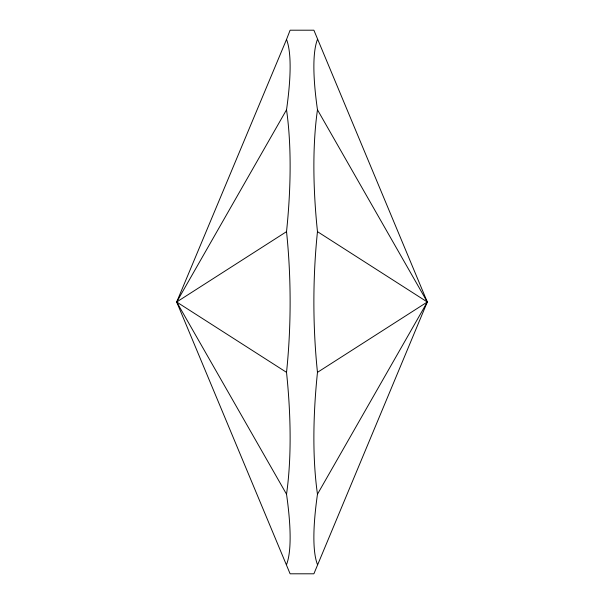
<?xml version="1.0" encoding="UTF-8"?>
<svg xmlns="http://www.w3.org/2000/svg" width="604" height="604" viewBox="0 0 604 604"><rect width="100%" height="100%" fill="white"/><g stroke="black" fill="none" stroke-linecap="round" stroke-linejoin="round"><path stroke-width="0.91" d="M286.522 39.464L290.116 30.2L313.884 30.2L427.315 302L313.884 573.8L290.116 573.8L176.685 302L286.522 39.464A254.503 46.063 -71.4 0 1 286.53 109.792A254.503 79.781 -79 0 1 286.53 231.649L176.685 302L286.522 494.193M286.522 109.807L176.685 302L286.522 372.343A254.503 79.781 79 0 1 286.53 494.215A254.503 46.063 71.4 0 1 286.53 564.566M317.478 494.193L427.315 302L317.478 109.807M317.47 39.434A254.503 46.063 71.4 0 0 317.47 109.792A254.503 79.781 79 0 0 317.47 231.649L427.315 302L317.478 372.343A254.503 79.781 -79 0 0 317.47 494.215A254.503 46.063 -71.4 0 0 317.47 564.566M317.47 372.358A254.594 92.155 90 0 1 317.47 231.642M286.53 231.642A254.594 92.155 90 0 1 286.53 372.358"/></g></svg>
